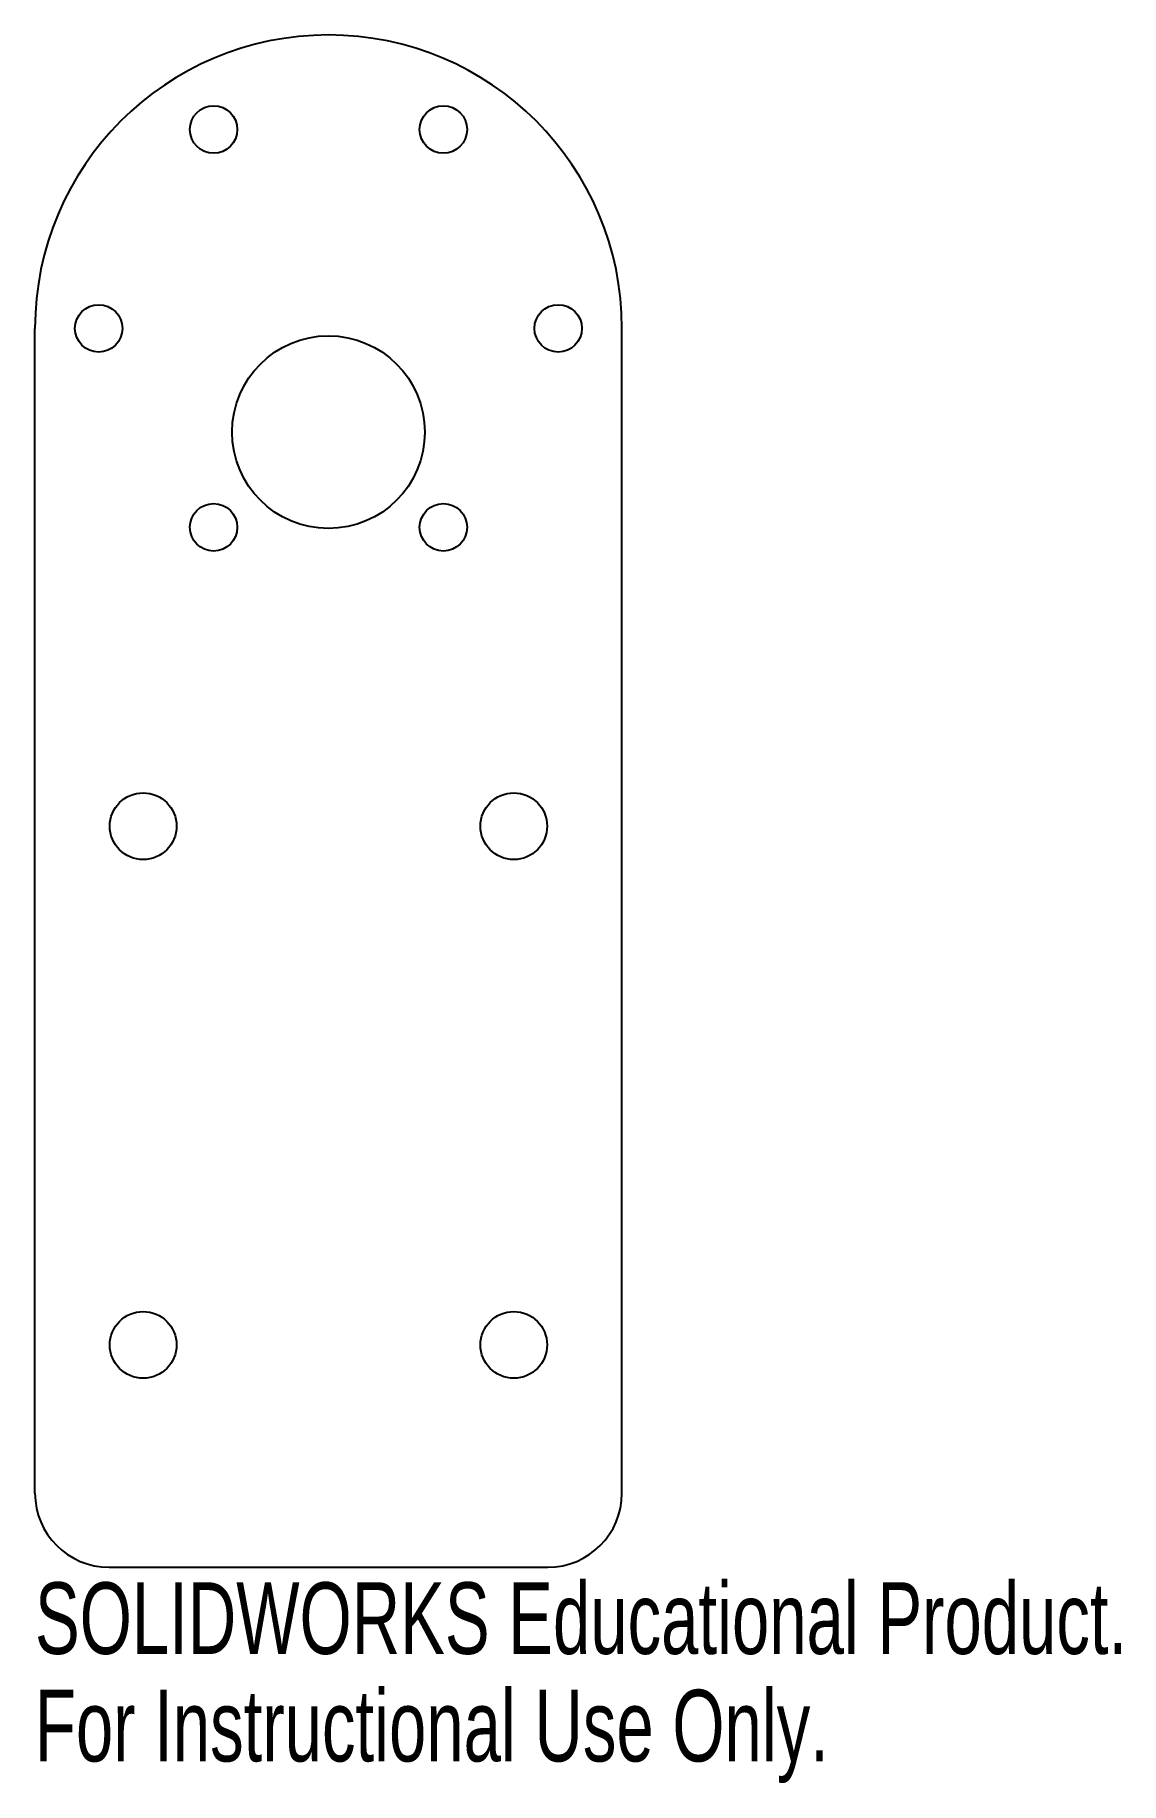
# Model space of a CAD drawing. Header units: millimetres. Extents: x -20 to 53, y -91 to 27.
import ezdxf

# ---------------------------------------------------------------- set-up
doc = ezdxf.new("R2010")
doc.units = ezdxf.units.MM
doc.styles.add('SLDTEXTSTYLE0', font='TXT', dxfattribs={"width": 0.7})

msp = doc.modelspace()

# ---------------------------------------------------------------- linework, layer by layer
at = {"color": 7, "linetype": 'Continuous', "lineweight": 25}
for p, q in [((-19.8, -71.59), (-19.8, 7)), ((19.8, -71.59), (19.8, 7)), ((-14.8, -76.59), (14.8, -76.59))]:
    msp.add_line(p, q, dxfattribs=at)
for centre, radius in [((-7.75, 20.42), 1.6), ((7.75, 20.42), 1.6), ((-15.5, 7), 1.6), ((15.5, 7), 1.6), ((0, 0), 6.5), ((-7.75, -6.42), 1.6), ((7.75, -6.42), 1.6), ((-12.5, -26.59), 2.25), ((12.5, -26.59), 2.25), ((-12.5, -61.59), 2.25), ((12.5, -61.59), 2.25)]:
    msp.add_circle(centre, radius, dxfattribs=at)
for centre, radius, start, end in [((0, 7), 19.8, 0, 180), ((-14.8, -71.59), 5, 180, 270), ((14.8, -71.59), 5, 270, 0)]:
    msp.add_arc(centre, radius, start, end, dxfattribs=at)

# ---------------------------------------------------------------- texts
at = {"color": 7, "linetype": 'Continuous', "char_height": 4.8336, "attachment_point": 1, "style": 'SLDTEXTSTYLE0'}
for s, insert in [('SOLIDWORKS Educational Product.', (-19.8, -77.61)), ('For Instructional Use Only.', (-19.8, -84.86))]:
    msp.add_mtext(s, dxfattribs=dict(at, insert=insert))

doc.saveas('drawing.dxf')
